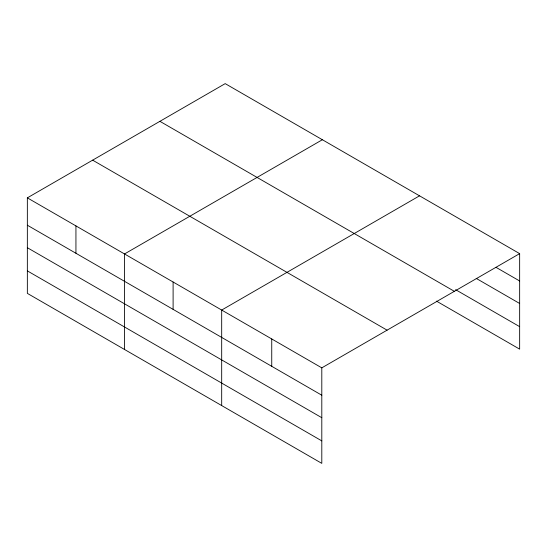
<?xml version="1.0" encoding="UTF-8"?>
<svg xmlns="http://www.w3.org/2000/svg" width="547" height="547" viewBox="0 0 547 547"><rect width="100%" height="100%" fill="white"/><g stroke="black" fill="none" stroke-linecap="round" stroke-linejoin="round"><path stroke-width="0.82" d="M321.8 417.71L321.8 367.857L27.35 197.857L27.35 293.37L321.8 463.371L321.8 417.71L27.35 247.709M436.465 301.123L519.65 349.143L519.65 253.63L225.2 83.629L27.35 197.857M322.368 139.731L124.518 253.952L124.518 349.471M419.535 195.826L221.685 310.053L221.685 405.573M321.8 367.857L519.65 253.63M496.095 267.387L519.65 280.987M476.218 278.402L519.65 303.482M455.61 289.678L519.65 326.655M159.909 121.325L454.359 291.325M92.641 160.162L387.091 330.162M27.35 225.214L321.8 395.214M27.35 270.881L321.8 440.882M271.743 338.955L271.743 366.312M173.105 282.006L173.105 309.363M75.937 225.904L75.937 253.261"/></g></svg>
